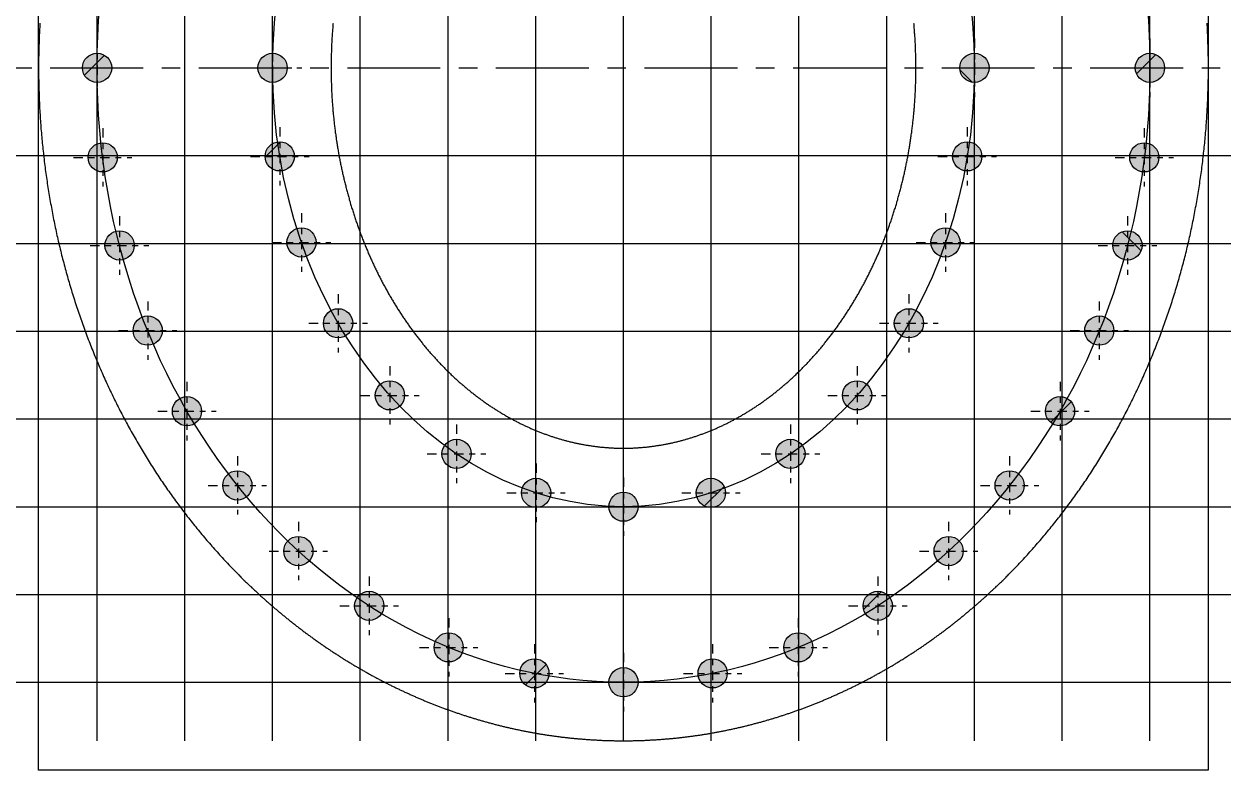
# Model space of a CAD drawing. Header units: millimetres. Extents: x 0 to 4525, y 0 to 244.
# Drawn here: x 76.75 to 97.25, y 25.5 to 38.25 of the extents above; entities that cross this region are included whole.
import ezdxf

# ---------------------------------------------------------------- set-up
doc = ezdxf.new("R2010")
doc.units = ezdxf.units.MM
doc.linetypes.add('CENTER', pattern=[50.8, 31.75, -6.35, 6.35, -6.35])
for name, color, linetype in [('pixel lines', 170, 'Continuous'), ('PixelCenter', 116, 'Continuous'), ('Pixels', 90, 'Continuous')]:
    doc.layers.add(name, color=color, linetype=linetype)
doc.layers.get('0').off()

# ---------------------------------------------------------------- blocks, each defined once
blk = doc.blocks.new('*U72')
at = {"layer": 'pixel lines'}
blk.add_line((56, -22), (56, 2), dxfattribs=at)
blk = doc.blocks.new('*U73')
at = {"layer": 'Pixels', "color": 0, "linetype": 'ByBlock', "lineweight": -2, "transparency": 16777216}
for p in [(22, 48), (23.5, 48), (25, 48), (26.5, 48), (28, 48), (29.5, 48), (31, 48), (32.5, 48), (34, 48), (35.5, 48), (37, 48), (38.5, 48), (40, 48)]:
    blk.add_blockref('*U72', p, dxfattribs=at)
blk = doc.blocks.new('Pixel')
h = blk.add_hatch(color=256)
h.paths.add_polyline_path([(0, 0.25), (0, 0), (0.25, 0, 0.414214)], flags=17)
edge = h.paths.add_edge_path()
edge.add_arc((0, 0), 0.25, 0, 360)
h = blk.add_hatch()
h.set_pattern_fill('ANSI38', color=256, style=0)
edge = h.paths.add_edge_path()
edge.add_arc((0, 0), 0.25, 0, 360)
h = blk.add_hatch(color=1)
h.paths.add_polyline_path([(0, 0.25), (0, 0), (0.25, 0, 0.414214)])
h.paths.add_polyline_path([(0, 0.25, 0.414214), (-0.25, 0), (0, 0)])
h.paths.add_polyline_path([(0, 0), (-0.25, 0, 0.414214), (0, -0.25)])
h.paths.add_polyline_path([(0.25, 0), (0, 0), (0, -0.25, 0.414214)])
at = {"layer": 'PixelCenter', "linetype": 'CENTER', "ltscale": 0.005}
for p, q in [((0, 0.5), (0, -0.5)), ((-0.5, 0), (0.5, 0))]:
    blk.add_line(p, q, dxfattribs=at)
at = {"layer": 'Pixels'}
blk.add_circle((0, 0), 0.25, dxfattribs=at)

msp = doc.modelspace()

# ---------------------------------------------------------------- linework, layer by layer
at = {"layer": 'Pixels', "color": 180, "linetype": 'CENTER', "ltscale": 0.05}
msp.add_line((1, 37.5), (129, 37.5), dxfattribs=at)
at = {"layer": 'Pixels'}
for p, q in [((1, 36), (129, 36)), ((1, 34.5), (129, 34.5)), ((1, 33), (129, 33)), ((1, 31.5), (129, 31.5)), ((1, 30), (129, 30)), ((1, 28.5), (129, 28.5)), ((1, 27), (129, 27))]:
    msp.add_line(p, q, dxfattribs=at)
msp.add_lwpolyline([(77, 49.5), (96.998, 49.5), (96.998, 25.5), (77, 25.5)], close=True, dxfattribs=at)
for points in [[(77.022, 38.266), (77.02, 38.231), (77.019, 38.196), (77.017, 38.162), (77.015, 38.127), (77.013, 38.092), (77.012, 38.057), (77.01, 38.022), (77.009, 37.988), (77.008, 37.953), (77.007, 37.918), (77.006, 37.883), (77.005, 37.848), (77.004, 37.814), (77.003, 37.779), (77.002, 37.744), (77.002, 37.709), (77.001, 37.674), (77.001, 37.639), (77, 37.605), (77, 37.57), (77, 37.535), (77, 37.5), (77, 37.465), (77, 37.43), (77, 37.395), (77.001, 37.361), (77.001, 37.326), (77.002, 37.291), (77.002, 37.256), (77.003, 37.221), (77.004, 37.186), (77.005, 37.152), (77.006, 37.117), (77.007, 37.082), (77.008, 37.047), (77.009, 37.012), (77.01, 36.978), (77.012, 36.943), (77.013, 36.908), (77.015, 36.873), (77.017, 36.838), (77.018, 36.804), (77.02, 36.769), (77.022, 36.734), (77.024, 36.699), (77.026, 36.664), (77.029, 36.63), (77.031, 36.595), (77.033, 36.56), (77.036, 36.526), (77.039, 36.491), (77.041, 36.456), (77.044, 36.421), (77.047, 36.387), (77.05, 36.352), (77.053, 36.317), (77.056, 36.283), (77.059, 36.248), (77.063, 36.213), (77.066, 36.179), (77.07, 36.144), (77.073, 36.11), (77.077, 36.075), (77.081, 36.04), (77.085, 36.006), (77.089, 35.971), (77.093, 35.937), (77.097, 35.902), (77.101, 35.868), (77.106, 35.833), (77.11, 35.799), (77.115, 35.764), (77.119, 35.73), (77.124, 35.695), (77.129, 35.661), (77.134, 35.627), (77.139, 35.592), (77.144, 35.558), (77.149, 35.523), (77.154, 35.489), (77.159, 35.455), (77.165, 35.421), (77.17, 35.386), (77.176, 35.352), (77.182, 35.318), (77.187, 35.284), (77.193, 35.249), (77.199, 35.215), (77.205, 35.181), (77.212, 35.147), (77.218, 35.113), (77.224, 35.079), (77.231, 35.045), (77.237, 35.01), (77.244, 34.976), (77.25, 34.942), (77.257, 34.908), (77.264, 34.874), (77.271, 34.841), (77.278, 34.807), (77.285, 34.773), (77.292, 34.739), (77.3, 34.705), (77.307, 34.671), (77.314, 34.637), (77.322, 34.604), (77.33, 34.57), (77.337, 34.536), (77.345, 34.502), (77.353, 34.469), (77.361, 34.435), (77.369, 34.402), (77.378, 34.368), (77.386, 34.334), (77.394, 34.301), (77.403, 34.267), (77.411, 34.234), (77.42, 34.2), (77.429, 34.167), (77.437, 34.134), (77.446, 34.1), (77.455, 34.067), (77.464, 34.034), (77.474, 34), (77.483, 33.967), (77.492, 33.934), (77.502, 33.901), (77.511, 33.868), (77.521, 33.835), (77.53, 33.801), (77.54, 33.768), (77.55, 33.735), (77.56, 33.702), (77.57, 33.669), (77.58, 33.637), (77.59, 33.604), (77.601, 33.571), (77.611, 33.538), (77.622, 33.505), (77.632, 33.473), (77.643, 33.44), (77.654, 33.407), (77.664, 33.375), (77.675, 33.342), (77.686, 33.309), (77.697, 33.277), (77.709, 33.244), (77.72, 33.212), (77.731, 33.18), (77.743, 33.147), (77.754, 33.115), (77.766, 33.083), (77.778, 33.05), (77.789, 33.018), (77.801, 32.986), (77.813, 32.954), (77.825, 32.922), (77.837, 32.89), (77.85, 32.858), (77.862, 32.826), (77.874, 32.794), (77.887, 32.762), (77.899, 32.73), (77.912, 32.698), (77.925, 32.667), (77.937, 32.635), (77.95, 32.603), (77.963, 32.572), (77.976, 32.54), (77.99, 32.509), (78.003, 32.477), (78.016, 32.446), (78.029, 32.414), (78.043, 32.383), (78.056, 32.352), (78.07, 32.32), (78.084, 32.289), (78.098, 32.258), (78.112, 32.227), (78.126, 32.196), (78.14, 32.165), (78.154, 32.134), (78.168, 32.103), (78.182, 32.072), (78.197, 32.041), (78.211, 32.011), (78.226, 31.98), (78.24, 31.949), (78.255, 31.918), (78.27, 31.888), (78.285, 31.857), (78.3, 31.827), (78.315, 31.796), (78.33, 31.766), (78.345, 31.736), (78.36, 31.705), (78.376, 31.675), (78.391, 31.645), (78.407, 31.615), (78.422, 31.585), (78.438, 31.555), (78.454, 31.525), (78.47, 31.495), (78.486, 31.465), (78.502, 31.435), (78.518, 31.406), (78.534, 31.376), (78.55, 31.346), (78.566, 31.317), (78.583, 31.287), (78.599, 31.258), (78.616, 31.228), (78.633, 31.199), (78.649, 31.17), (78.666, 31.14), (78.683, 31.111), (78.7, 31.082), (78.717, 31.053), (78.734, 31.024), (78.751, 30.995), (78.769, 30.966), (78.786, 30.937), (78.803, 30.909), (78.821, 30.88), (78.838, 30.851), (78.856, 30.823), (78.874, 30.794), (78.892, 30.766), (78.909, 30.737), (78.927, 30.709), (78.945, 30.68), (78.964, 30.652), (78.982, 30.624), (79, 30.596), (79.018, 30.568), (79.037, 30.54), (79.055, 30.512), (79.074, 30.484), (79.092, 30.456), (79.111, 30.429), (79.13, 30.401), (79.149, 30.373), (79.168, 30.346), (79.187, 30.318), (79.206, 30.291), (79.225, 30.264), (79.244, 30.236), (79.264, 30.209), (79.283, 30.182), (79.302, 30.155), (79.322, 30.128), (79.342, 30.101), (79.361, 30.074), (79.381, 30.047), (79.401, 30.02), (79.421, 29.994), (79.441, 29.967), (79.461, 29.941), (79.481, 29.914), (79.501, 29.888), (79.521, 29.861), (79.542, 29.835), (79.562, 29.809), (79.583, 29.783), (79.603, 29.757), (79.624, 29.731), (79.645, 29.705), (79.665, 29.679), (79.686, 29.653), (79.707, 29.628), (79.728, 29.602), (79.749, 29.576), (79.77, 29.551), (79.791, 29.526), (79.813, 29.5), (79.834, 29.475), (79.855, 29.45), (79.877, 29.425), (79.898, 29.4), (79.92, 29.375), (79.942, 29.35), (79.963, 29.325), (79.985, 29.3), (80.007, 29.276), (80.029, 29.251), (80.051, 29.226), (80.073, 29.202), (80.095, 29.178), (80.118, 29.153), (80.14, 29.129), (80.162, 29.105), (80.185, 29.081), (80.207, 29.057), (80.23, 29.033), (80.252, 29.009), (80.275, 28.985), (80.298, 28.962), (80.32, 28.938), (80.343, 28.915), (80.366, 28.891), (80.389, 28.868), (80.401, 28.856), (80.412, 28.845), (80.424, 28.833), (80.435, 28.821), (80.447, 28.81), (80.459, 28.798), (80.47, 28.787), (80.482, 28.775), (80.494, 28.764), (80.505, 28.752), (80.517, 28.741), (80.529, 28.729), (80.54, 28.718), (80.552, 28.707), (80.564, 28.695), (80.576, 28.684), (80.587, 28.673), (80.599, 28.661), (80.611, 28.65), (80.623, 28.639), (80.635, 28.628), (80.647, 28.616), (80.658, 28.605), (80.67, 28.594), (80.682, 28.583), (80.694, 28.572), (80.706, 28.56), (80.718, 28.549), (80.73, 28.538), (80.742, 28.527), (80.754, 28.516), (80.766, 28.505), (80.778, 28.494), (80.79, 28.483), (80.802, 28.472), (80.814, 28.461), (80.826, 28.45), (80.838, 28.439), (80.85, 28.429), (80.863, 28.418), (80.875, 28.407), (80.887, 28.396), (80.899, 28.385), (80.911, 28.375), (80.923, 28.364), (80.936, 28.353), (80.948, 28.342), (80.96, 28.332), (80.972, 28.321), (80.985, 28.31), (80.997, 28.3), (81.009, 28.289), (81.022, 28.279), (81.034, 28.268), (81.046, 28.257), (81.059, 28.247), (81.071, 28.236), (81.083, 28.226), (81.096, 28.216), (81.108, 28.205), (81.121, 28.195), (81.133, 28.184), (81.146, 28.174), (81.158, 28.164), (81.171, 28.153), (81.183, 28.143), (81.196, 28.133), (81.208, 28.122), (81.221, 28.112), (81.233, 28.102), (81.246, 28.092), (81.259, 28.082), (81.271, 28.071), (81.284, 28.061), (81.296, 28.051), (81.309, 28.041), (81.322, 28.031), (81.334, 28.021), (81.347, 28.011), (81.36, 28.001), (81.373, 27.991), (81.385, 27.981), (81.398, 27.971), (81.411, 27.961), (81.424, 27.951), (81.436, 27.942), (81.449, 27.932), (81.462, 27.922), (81.475, 27.912), (81.488, 27.902), (81.501, 27.893), (81.513, 27.883), (81.526, 27.873), (81.539, 27.863), (81.552, 27.854), (81.565, 27.844), (81.578, 27.834), (81.591, 27.825), (81.604, 27.815), (81.617, 27.806), (81.63, 27.796), (81.643, 27.787), (81.656, 27.777), (81.669, 27.768), (81.682, 27.758), (81.695, 27.749), (81.708, 27.74), (81.721, 27.73), (81.734, 27.721), (81.748, 27.711), (81.761, 27.702), (81.774, 27.693), (81.787, 27.684), (81.8, 27.674), (81.813, 27.665), (81.827, 27.656), (81.84, 27.647), (81.853, 27.638), (81.866, 27.629), (81.879, 27.62), (81.893, 27.61), (81.906, 27.601), (81.919, 27.592), (81.933, 27.583), (81.946, 27.574), (81.959, 27.565), (81.973, 27.557), (81.986, 27.548), (81.999, 27.539), (82.013, 27.53), (82.026, 27.521), (82.039, 27.512), (82.053, 27.503), (82.066, 27.495), (82.08, 27.486), (82.093, 27.477), (82.107, 27.468), (82.12, 27.46), (82.134, 27.451), (82.147, 27.443), (82.161, 27.434), (82.174, 27.425), (82.188, 27.417), (82.201, 27.408), (82.215, 27.4), (82.228, 27.391), (82.242, 27.383), (82.255, 27.374), (82.269, 27.366), (82.283, 27.358), (82.296, 27.349), (82.31, 27.341), (82.324, 27.333), (82.337, 27.324), (82.351, 27.316), (82.365, 27.308), (82.378, 27.3), (82.392, 27.291), (82.406, 27.283), (82.42, 27.275), (82.433, 27.267), (82.447, 27.259), (82.461, 27.251), (82.475, 27.243), (82.488, 27.235), (82.502, 27.227), (82.516, 27.219), (82.53, 27.211), (82.544, 27.203), (82.558, 27.195), (82.572, 27.187), (82.585, 27.179), (82.599, 27.171), (82.613, 27.164), (82.627, 27.156), (82.641, 27.148), (82.655, 27.14), (82.669, 27.133), (82.683, 27.125), (82.697, 27.117), (82.711, 27.11), (82.725, 27.102), (82.739, 27.094), (82.753, 27.087), (82.767, 27.079), (82.781, 27.072), (82.795, 27.064), (82.809, 27.057), (82.823, 27.049), (82.837, 27.042), (82.851, 27.035), (82.865, 27.027), (82.879, 27.02), (82.894, 27.013), (82.908, 27.005), (82.922, 26.998), (82.936, 26.991), (82.95, 26.984), (82.964, 26.977), (82.979, 26.969), (82.993, 26.962), (83.007, 26.955), (83.021, 26.948), (83.035, 26.941), (83.05, 26.934), (83.064, 26.927), (83.078, 26.92), (83.092, 26.913), (83.107, 26.906), (83.121, 26.899), (83.135, 26.892), (83.149, 26.885), (83.164, 26.879), (83.178, 26.872), (83.192, 26.865), (83.207, 26.858), (83.221, 26.851), (83.236, 26.845), (83.25, 26.838), (83.264, 26.831), (83.279, 26.825), (83.293, 26.818), (83.307, 26.812), (83.322, 26.805), (83.336, 26.799), (83.351, 26.792), (83.365, 26.786), (83.38, 26.779), (83.394, 26.773), (83.409, 26.766), (83.423, 26.76), (83.438, 26.754), (83.452, 26.747), (83.467, 26.741), (83.481, 26.735), (83.496, 26.728), (83.51, 26.722), (83.525, 26.716), (83.539, 26.71), (83.554, 26.704), (83.568, 26.697), (83.583, 26.691), (83.598, 26.685), (83.612, 26.679), (83.627, 26.673), (83.641, 26.667), (83.656, 26.661), (83.671, 26.655), (83.685, 26.649), (83.7, 26.644), (83.715, 26.638), (83.729, 26.632), (83.744, 26.626), (83.759, 26.62), (83.773, 26.614), (83.788, 26.609), (83.803, 26.603), (83.818, 26.597), (83.832, 26.592), (83.847, 26.586), (83.862, 26.58), (83.876, 26.575), (83.891, 26.569), (83.906, 26.564), (83.921, 26.558), (83.936, 26.553), (83.95, 26.547), (83.965, 26.542), (83.98, 26.537), (83.995, 26.531), (84.01, 26.526), (84.024, 26.52), (84.039, 26.515), (84.054, 26.51), (84.069, 26.505), (84.084, 26.499), (84.099, 26.494), (84.114, 26.489), (84.128, 26.484), (84.143, 26.479), (84.158, 26.474), (84.173, 26.469), (84.188, 26.464), (84.203, 26.459), (84.218, 26.454), (84.233, 26.449), (84.248, 26.444), (84.263, 26.439), (84.278, 26.434), (84.293, 26.429), (84.308, 26.424), (84.323, 26.42), (84.338, 26.415), (84.353, 26.41), (84.367, 26.405), (84.383, 26.401), (84.398, 26.396), (84.413, 26.391), (84.428, 26.387), (84.443, 26.382), (84.458, 26.378), (84.473, 26.373), (84.488, 26.369), (84.503, 26.364), (84.518, 26.36), (84.533, 26.355), (84.548, 26.351), (84.563, 26.346), (84.578, 26.342), (84.593, 26.338), (84.608, 26.333), (84.623, 26.329), (84.639, 26.325), (84.654, 26.321), (84.669, 26.317), (84.684, 26.312), (84.699, 26.308), (84.714, 26.304), (84.729, 26.3), (84.744, 26.296), (84.76, 26.292), (84.775, 26.288), (84.79, 26.284), (84.805, 26.28), (84.82, 26.276), (84.836, 26.272), (84.851, 26.269), (84.866, 26.265), (84.881, 26.261), (84.896, 26.257), (84.912, 26.253), (84.927, 26.25), (84.942, 26.246), (84.957, 26.242), (84.972, 26.239), (84.988, 26.235), (85.003, 26.231), (85.018, 26.228), (85.033, 26.224), (85.049, 26.221), (85.064, 26.217), (85.079, 26.214), (85.095, 26.21), (85.11, 26.207), (85.125, 26.204), (85.14, 26.2), (85.156, 26.197), (85.171, 26.194), (85.186, 26.19), (85.202, 26.187), (85.217, 26.184), (85.232, 26.181), (85.248, 26.178), (85.263, 26.175), (85.278, 26.171), (85.294, 26.168), (85.309, 26.165), (85.324, 26.162), (85.34, 26.159), (85.355, 26.156), (85.37, 26.153), (85.386, 26.151), (85.401, 26.148), (85.417, 26.145), (85.432, 26.142), (85.447, 26.139), (85.463, 26.136), (85.478, 26.134), (85.494, 26.131), (85.509, 26.128), (85.524, 26.126), (85.54, 26.123), (85.555, 26.12), (85.571, 26.118), (85.586, 26.115), (85.601, 26.113), (85.617, 26.11), (85.632, 26.108), (85.648, 26.105), (85.663, 26.103), (85.679, 26.101), (85.694, 26.098), (85.709, 26.096), (85.725, 26.094), (85.74, 26.091), (85.756, 26.089), (85.771, 26.087), (85.787, 26.085), (85.802, 26.083), (85.818, 26.08), (85.833, 26.078), (85.849, 26.076), (85.864, 26.074), (85.88, 26.072), (85.895, 26.07), (85.911, 26.068), (85.926, 26.066), (85.942, 26.064), (85.957, 26.063), (85.973, 26.061), (85.988, 26.059), (86.004, 26.057), (86.019, 26.055), (86.035, 26.054), (86.05, 26.052), (86.066, 26.05), (86.081, 26.049), (86.097, 26.047), (86.112, 26.045), (86.128, 26.044), (86.143, 26.042), (86.159, 26.041), (86.174, 26.039), (86.19, 26.038), (86.206, 26.036), (86.221, 26.035), (86.237, 26.033), (86.252, 26.032), (86.268, 26.031), (86.283, 26.03), (86.299, 26.028), (86.314, 26.027), (86.33, 26.026), (86.346, 26.025), (86.361, 26.023), (86.377, 26.022), (86.392, 26.021), (86.408, 26.02), (86.423, 26.019), (86.439, 26.018), (86.454, 26.017), (86.47, 26.016), (86.486, 26.015), (86.501, 26.014), (86.517, 26.013), (86.532, 26.013), (86.548, 26.012), (86.563, 26.011), (86.579, 26.01), (86.595, 26.009), (86.61, 26.009), (86.626, 26.008), (86.641, 26.007), (86.657, 26.007), (86.673, 26.006), (86.688, 26.006), (86.704, 26.005), (86.719, 26.005), (86.735, 26.004), (86.751, 26.004), (86.766, 26.003), (86.782, 26.003), (86.797, 26.002), (86.813, 26.002), (86.828, 26.002), (86.844, 26.001), (86.86, 26.001), (86.875, 26.001), (86.891, 26.001), (86.906, 26.001), (86.922, 26), (86.938, 26), (86.953, 26), (86.969, 26), (86.984, 26), (87, 26), (87, 26), (87.016, 26), (87.031, 26), (87.047, 26), (87.062, 26), (87.078, 26), (87.094, 26.001), (87.109, 26.001), (87.125, 26.001), (87.14, 26.001), (87.156, 26.001), (87.172, 26.002), (87.187, 26.002), (87.203, 26.002), (87.218, 26.003), (87.234, 26.003), (87.249, 26.004), (87.265, 26.004), (87.281, 26.005), (87.296, 26.005), (87.312, 26.006), (87.327, 26.006), (87.343, 26.007), (87.359, 26.007), (87.374, 26.008), (87.39, 26.009), (87.405, 26.009), (87.421, 26.01), (87.437, 26.011), (87.452, 26.012), (87.468, 26.013), (87.483, 26.013), (87.499, 26.014), (87.514, 26.015), (87.53, 26.016), (87.546, 26.017), (87.561, 26.018), (87.577, 26.019), (87.592, 26.02), (87.608, 26.021), (87.623, 26.022), (87.639, 26.024), (87.654, 26.025), (87.67, 26.026), (87.686, 26.027), (87.701, 26.028), (87.717, 26.03), (87.732, 26.031), (87.748, 26.032), (87.763, 26.034), (87.779, 26.035), (87.794, 26.036), (87.81, 26.038), (87.826, 26.039), (87.841, 26.041), (87.857, 26.042), (87.872, 26.044), (87.888, 26.045), (87.903, 26.047), (87.919, 26.049), (87.934, 26.05), (87.95, 26.052), (87.965, 26.054), (87.981, 26.055), (87.996, 26.057), (88.012, 26.059), (88.027, 26.061), (88.043, 26.063), (88.058, 26.065), (88.074, 26.066), (88.089, 26.068), (88.105, 26.07), (88.12, 26.072), (88.136, 26.074), (88.151, 26.076), (88.167, 26.078), (88.182, 26.081), (88.198, 26.083), (88.213, 26.085), (88.229, 26.087), (88.244, 26.089), (88.26, 26.091), (88.275, 26.094), (88.29, 26.096), (88.306, 26.098), (88.321, 26.101), (88.337, 26.103), (88.352, 26.105), (88.368, 26.108), (88.383, 26.11), (88.399, 26.113), (88.414, 26.115), (88.429, 26.118), (88.445, 26.12), (88.46, 26.123), (88.476, 26.126), (88.491, 26.128), (88.506, 26.131), (88.522, 26.134), (88.537, 26.136), (88.553, 26.139), (88.568, 26.142), (88.583, 26.145), (88.599, 26.148), (88.614, 26.151), (88.63, 26.153), (88.645, 26.156), (88.66, 26.159), (88.676, 26.162), (88.691, 26.165), (88.706, 26.168), (88.722, 26.171), (88.737, 26.175), (88.752, 26.178), (88.768, 26.181), (88.783, 26.184), (88.798, 26.187), (88.814, 26.19), (88.829, 26.194), (88.844, 26.197), (88.86, 26.2), (88.875, 26.204), (88.89, 26.207), (88.906, 26.21), (88.921, 26.214), (88.936, 26.217), (88.951, 26.221), (88.967, 26.224), (88.982, 26.228), (88.997, 26.231), (89.012, 26.235), (89.028, 26.238), (89.043, 26.242), (89.058, 26.246), (89.073, 26.249), (89.089, 26.253), (89.104, 26.257), (89.119, 26.261), (89.134, 26.264), (89.149, 26.268), (89.165, 26.272), (89.18, 26.276), (89.195, 26.28), (89.21, 26.284), (89.225, 26.288), (89.241, 26.292), (89.256, 26.296), (89.271, 26.3), (89.286, 26.304), (89.301, 26.308), (89.316, 26.312), (89.331, 26.316), (89.347, 26.32), (89.362, 26.325), (89.377, 26.329), (89.392, 26.333), (89.407, 26.337), (89.422, 26.342), (89.437, 26.346), (89.452, 26.35), (89.467, 26.355), (89.482, 26.359), (89.497, 26.364), (89.512, 26.368), (89.528, 26.373), (89.543, 26.377), (89.558, 26.382), (89.573, 26.386), (89.588, 26.391), (89.603, 26.396), (89.618, 26.4), (89.633, 26.405), (89.648, 26.41), (89.663, 26.414), (89.678, 26.419), (89.693, 26.424), (89.708, 26.429), (89.723, 26.434), (89.737, 26.439), (89.752, 26.443), (89.767, 26.448), (89.782, 26.453), (89.797, 26.458), (89.812, 26.463), (89.827, 26.468), (89.842, 26.473), (89.857, 26.479), (89.872, 26.484), (89.887, 26.489), (89.901, 26.494), (89.916, 26.499), (89.931, 26.504), (89.946, 26.51), (89.961, 26.515), (89.976, 26.52), (89.991, 26.526), (90.005, 26.531), (90.02, 26.536), (90.035, 26.542), (90.05, 26.547), (90.065, 26.553), (90.079, 26.558), (90.094, 26.564), (90.109, 26.569), (90.124, 26.575), (90.138, 26.58), (90.153, 26.586), (90.168, 26.592), (90.183, 26.597), (90.197, 26.603), (90.212, 26.609), (90.227, 26.614), (90.241, 26.62), (90.256, 26.626), (90.271, 26.632), (90.285, 26.638), (90.3, 26.643), (90.315, 26.649), (90.329, 26.655), (90.344, 26.661), (90.359, 26.667), (90.373, 26.673), (90.388, 26.679), (90.402, 26.685), (90.417, 26.691), (90.432, 26.697), (90.446, 26.704), (90.461, 26.71), (90.475, 26.716), (90.49, 26.722), (90.504, 26.728), (90.519, 26.735), (90.533, 26.741), (90.548, 26.747), (90.562, 26.754), (90.577, 26.76), (90.591, 26.766), (90.606, 26.773), (90.62, 26.779), (90.635, 26.786), (90.649, 26.792), (90.664, 26.799), (90.678, 26.805), (90.692, 26.812), (90.707, 26.818), (90.721, 26.825), (90.736, 26.832), (90.75, 26.838), (90.764, 26.845), (90.779, 26.852), (90.793, 26.858), (90.807, 26.865), (90.822, 26.872), (90.836, 26.879), (90.85, 26.886), (90.865, 26.892), (90.879, 26.899), (90.893, 26.906), (90.907, 26.913), (90.922, 26.92), (90.936, 26.927), (90.95, 26.934), (90.964, 26.941), (90.979, 26.948), (90.993, 26.955), (91.007, 26.962), (91.021, 26.97), (91.035, 26.977), (91.05, 26.984), (91.064, 26.991), (91.078, 26.998), (91.092, 27.006), (91.106, 27.013), (91.12, 27.02), (91.134, 27.028), (91.149, 27.035), (91.163, 27.042), (91.177, 27.05), (91.191, 27.057), (91.205, 27.065), (91.219, 27.072), (91.233, 27.08), (91.247, 27.087), (91.261, 27.095), (91.275, 27.102), (91.289, 27.11), (91.303, 27.118), (91.317, 27.125), (91.331, 27.133), (91.345, 27.141), (91.359, 27.148), (91.373, 27.156), (91.387, 27.164), (91.4, 27.172), (91.414, 27.18), (91.428, 27.187), (91.442, 27.195), (91.456, 27.203), (91.47, 27.211), (91.484, 27.219), (91.498, 27.227), (91.511, 27.235), (91.525, 27.243), (91.539, 27.251), (91.553, 27.259), (91.566, 27.267), (91.58, 27.275), (91.594, 27.283), (91.608, 27.292), (91.621, 27.3), (91.635, 27.308), (91.649, 27.316), (91.663, 27.325), (91.676, 27.333), (91.69, 27.341), (91.703, 27.349), (91.717, 27.358), (91.731, 27.366), (91.744, 27.375), (91.758, 27.383), (91.772, 27.391), (91.785, 27.4), (91.799, 27.408), (91.812, 27.417), (91.826, 27.426), (91.839, 27.434), (91.853, 27.443), (91.866, 27.451), (91.88, 27.46), (91.893, 27.469), (91.907, 27.477), (91.92, 27.486), (91.934, 27.495), (91.947, 27.503), (91.961, 27.512), (91.974, 27.521), (91.987, 27.53), (92.001, 27.539), (92.014, 27.548), (92.027, 27.557), (92.041, 27.565), (92.054, 27.574), (92.067, 27.583), (92.081, 27.592), (92.094, 27.601), (92.107, 27.61), (92.121, 27.619), (92.134, 27.629), (92.147, 27.638), (92.16, 27.647), (92.174, 27.656), (92.187, 27.665), (92.2, 27.674), (92.213, 27.684), (92.226, 27.693), (92.239, 27.702), (92.253, 27.711), (92.266, 27.721), (92.279, 27.73), (92.292, 27.739), (92.305, 27.749), (92.318, 27.758), (92.331, 27.768), (92.344, 27.777), (92.357, 27.787), (92.37, 27.796), (92.383, 27.806), (92.396, 27.815), (92.409, 27.825), (92.422, 27.834), (92.435, 27.844), (92.448, 27.854), (92.461, 27.863), (92.474, 27.873), (92.487, 27.883), (92.5, 27.892), (92.512, 27.902), (92.525, 27.912), (92.538, 27.922), (92.551, 27.931), (92.564, 27.941), (92.577, 27.951), (92.589, 27.961), (92.602, 27.971), (92.615, 27.981), (92.628, 27.991), (92.64, 28.001), (92.653, 28.011), (92.666, 28.021), (92.678, 28.031), (92.691, 28.041), (92.704, 28.051), (92.716, 28.061), (92.729, 28.071), (92.742, 28.081), (92.754, 28.092), (92.767, 28.102), (92.779, 28.112), (92.792, 28.122), (92.805, 28.132), (92.817, 28.143), (92.83, 28.153), (92.842, 28.163), (92.855, 28.174), (92.867, 28.184), (92.879, 28.195), (92.892, 28.205), (92.904, 28.215), (92.917, 28.226), (92.929, 28.236), (92.941, 28.247), (92.954, 28.257), (92.966, 28.268), (92.979, 28.278), (92.991, 28.289), (93.003, 28.3), (93.015, 28.31), (93.028, 28.321), (93.04, 28.332), (93.052, 28.342), (93.064, 28.353), (93.077, 28.364), (93.089, 28.374), (93.101, 28.385), (93.113, 28.396), (93.125, 28.407), (93.138, 28.418), (93.15, 28.428), (93.162, 28.439), (93.174, 28.45), (93.186, 28.461), (93.198, 28.472), (93.21, 28.483), (93.222, 28.494), (93.234, 28.505), (93.246, 28.516), (93.258, 28.527), (93.27, 28.538), (93.282, 28.549), (93.294, 28.56), (93.306, 28.572), (93.318, 28.583), (93.33, 28.594), (93.342, 28.605), (93.354, 28.616), (93.365, 28.627), (93.377, 28.639), (93.389, 28.65), (93.401, 28.661), (93.413, 28.673), (93.424, 28.684), (93.436, 28.695), (93.448, 28.707), (93.46, 28.718), (93.471, 28.729), (93.483, 28.741), (93.495, 28.752), (93.506, 28.764), (93.518, 28.775), (93.53, 28.787), (93.541, 28.798), (93.553, 28.81), (93.564, 28.821), (93.588, 28.845), (93.611, 28.868), (93.634, 28.891), (93.657, 28.915), (93.679, 28.938), (93.702, 28.962), (93.725, 28.986), (93.748, 29.009), (93.77, 29.033), (93.793, 29.057), (93.815, 29.081), (93.838, 29.105), (93.86, 29.129), (93.882, 29.153), (93.905, 29.178), (93.927, 29.202), (93.949, 29.227), (93.971, 29.251), (93.993, 29.276), (94.015, 29.3), (94.036, 29.325), (94.058, 29.35), (94.08, 29.375), (94.101, 29.4), (94.123, 29.425), (94.144, 29.45), (94.166, 29.475), (94.187, 29.5), (94.208, 29.526), (94.23, 29.551), (94.251, 29.577), (94.272, 29.602), (94.293, 29.628), (94.314, 29.653), (94.335, 29.679), (94.355, 29.705), (94.376, 29.731), (94.397, 29.757), (94.417, 29.783), (94.438, 29.809), (94.458, 29.835), (94.478, 29.861), (94.499, 29.888), (94.519, 29.914), (94.539, 29.941), (94.559, 29.967), (94.579, 29.994), (94.599, 30.02), (94.619, 30.047), (94.639, 30.074), (94.658, 30.101), (94.678, 30.128), (94.698, 30.155), (94.717, 30.182), (94.736, 30.209), (94.756, 30.236), (94.775, 30.264), (94.794, 30.291), (94.813, 30.318), (94.832, 30.346), (94.851, 30.373), (94.87, 30.401), (94.889, 30.429), (94.908, 30.456), (94.926, 30.484), (94.945, 30.512), (94.963, 30.54), (94.982, 30.568), (95, 30.596), (95.018, 30.624), (95.037, 30.652), (95.055, 30.68), (95.073, 30.709), (95.091, 30.737), (95.109, 30.765), (95.126, 30.794), (95.144, 30.822), (95.162, 30.851), (95.179, 30.88), (95.197, 30.908), (95.214, 30.937), (95.232, 30.966), (95.249, 30.995), (95.266, 31.024), (95.283, 31.053), (95.3, 31.082), (95.317, 31.111), (95.334, 31.14), (95.351, 31.17), (95.368, 31.199), (95.384, 31.228), (95.401, 31.258), (95.417, 31.287), (95.434, 31.317), (95.45, 31.346), (95.466, 31.376), (95.482, 31.406), (95.498, 31.435), (95.514, 31.465), (95.53, 31.495), (95.546, 31.525), (95.562, 31.555), (95.578, 31.585), (95.593, 31.615), (95.609, 31.645), (95.624, 31.675), (95.64, 31.705), (95.655, 31.736), (95.67, 31.766), (95.685, 31.796), (95.7, 31.827), (95.715, 31.857), (95.73, 31.888), (95.745, 31.918), (95.76, 31.949), (95.774, 31.98), (95.789, 32.011), (95.803, 32.041), (95.818, 32.072), (95.832, 32.103), (95.846, 32.134), (95.86, 32.165), (95.874, 32.196), (95.888, 32.227), (95.902, 32.258), (95.916, 32.289), (95.93, 32.32), (95.943, 32.352), (95.957, 32.383), (95.97, 32.414), (95.984, 32.446), (95.997, 32.477), (96.01, 32.509), (96.023, 32.54), (96.037, 32.572), (96.049, 32.603), (96.062, 32.635), (96.075, 32.667), (96.088, 32.699), (96.101, 32.73), (96.113, 32.762), (96.126, 32.794), (96.138, 32.826), (96.15, 32.858), (96.162, 32.89), (96.175, 32.922), (96.187, 32.954), (96.199, 32.986), (96.21, 33.018), (96.222, 33.05), (96.234, 33.083), (96.246, 33.115), (96.257, 33.147), (96.269, 33.18), (96.28, 33.212), (96.291, 33.244), (96.302, 33.277), (96.313, 33.309), (96.325, 33.342), (96.335, 33.375), (96.346, 33.407), (96.357, 33.44), (96.368, 33.473), (96.378, 33.505), (96.389, 33.538), (96.399, 33.571), (96.41, 33.604), (96.42, 33.637), (96.43, 33.669), (96.44, 33.702), (96.45, 33.735), (96.46, 33.768), (96.47, 33.801), (96.479, 33.834), (96.489, 33.868), (96.498, 33.901), (96.508, 33.934), (96.517, 33.967), (96.527, 34), (96.536, 34.034), (96.545, 34.067), (96.554, 34.1), (96.563, 34.134), (96.572, 34.167), (96.58, 34.2), (96.589, 34.234), (96.597, 34.267), (96.606, 34.301), (96.614, 34.334), (96.623, 34.368), (96.631, 34.401), (96.639, 34.435), (96.647, 34.469), (96.655, 34.502), (96.663, 34.536), (96.67, 34.57), (96.678, 34.604), (96.686, 34.637), (96.693, 34.671), (96.701, 34.705), (96.708, 34.739), (96.715, 34.773), (96.722, 34.807), (96.729, 34.84), (96.736, 34.874), (96.743, 34.908), (96.75, 34.942), (96.757, 34.976), (96.763, 35.01), (96.77, 35.045), (96.776, 35.079), (96.782, 35.113), (96.789, 35.147), (96.795, 35.181), (96.801, 35.215), (96.807, 35.249), (96.813, 35.284), (96.818, 35.318), (96.824, 35.352), (96.83, 35.386), (96.835, 35.421), (96.841, 35.455), (96.846, 35.489), (96.851, 35.523), (96.856, 35.558), (96.861, 35.592), (96.866, 35.627), (96.871, 35.661), (96.876, 35.695), (96.881, 35.73), (96.885, 35.764), (96.89, 35.799), (96.894, 35.833), (96.899, 35.868), (96.903, 35.902), (96.907, 35.937), (96.911, 35.971), (96.915, 36.006), (96.919, 36.04), (96.923, 36.075), (96.926, 36.11), (96.93, 36.144), (96.934, 36.179), (96.937, 36.213), (96.94, 36.248), (96.944, 36.283), (96.947, 36.317), (96.95, 36.352), (96.953, 36.387), (96.956, 36.421), (96.959, 36.456), (96.961, 36.491), (96.964, 36.526), (96.966, 36.56), (96.969, 36.595), (96.971, 36.63), (96.973, 36.664), (96.976, 36.699), (96.978, 36.734), (96.98, 36.769), (96.981, 36.804), (96.983, 36.838), (96.985, 36.873), (96.987, 36.908), (96.988, 36.943), (96.99, 36.978), (96.991, 37.012), (96.992, 37.047), (96.993, 37.082), (96.994, 37.117), (96.995, 37.152), (96.996, 37.186), (96.997, 37.221), (96.998, 37.256), (96.998, 37.291), (96.999, 37.326), (96.999, 37.361), (97, 37.395), (97, 37.43), (97, 37.465), (97, 37.5), (97, 37.535), (97, 37.57), (97, 37.605), (96.999, 37.639), (96.999, 37.674), (96.998, 37.709), (96.998, 37.744), (96.997, 37.779), (96.996, 37.814), (96.995, 37.848), (96.994, 37.883), (96.993, 37.918), (96.992, 37.953), (96.991, 37.988), (96.99, 38.022), (96.988, 38.057), (96.987, 38.092), (96.985, 38.127), (96.983, 38.162), (96.982, 38.196), (96.98, 38.231), (96.978, 38.266)], [(82.035, 38.259), (82.033, 38.238), (82.031, 38.218), (82.029, 38.197), (82.028, 38.177), (82.026, 38.157), (82.024, 38.136), (82.023, 38.116), (82.021, 38.095), (82.02, 38.075), (82.019, 38.054), (82.017, 38.034), (82.016, 38.013), (82.015, 37.993), (82.014, 37.972), (82.013, 37.952), (82.011, 37.931), (82.01, 37.911), (82.009, 37.89), (82.009, 37.87), (82.008, 37.849), (82.007, 37.829), (82.006, 37.808), (82.005, 37.788), (82.005, 37.767), (82.004, 37.747), (82.003, 37.726), (82.003, 37.706), (82.002, 37.685), (82.002, 37.664), (82.002, 37.644), (82.001, 37.623), (82.001, 37.603), (82.001, 37.582), (82.001, 37.562), (82.001, 37.541), (82, 37.521), (82, 37.5), (82, 37.479), (82.001, 37.459), (82.001, 37.438), (82.001, 37.418), (82.001, 37.397), (82.001, 37.377), (82.002, 37.356), (82.002, 37.336), (82.002, 37.315), (82.003, 37.294), (82.003, 37.274), (82.004, 37.253), (82.005, 37.233), (82.005, 37.212), (82.006, 37.192), (82.007, 37.171), (82.008, 37.151), (82.009, 37.13), (82.009, 37.11), (82.01, 37.089), (82.011, 37.069), (82.013, 37.048), (82.014, 37.028), (82.015, 37.007), (82.016, 36.987), (82.017, 36.966), (82.019, 36.946), (82.02, 36.925), (82.021, 36.905), (82.023, 36.884), (82.024, 36.864), (82.026, 36.843), (82.028, 36.823), (82.029, 36.803), (82.031, 36.782), (82.033, 36.762), (82.035, 36.741), (82.037, 36.721), (82.038, 36.7), (82.04, 36.68), (82.042, 36.66), (82.045, 36.639), (82.047, 36.619), (82.049, 36.599), (82.051, 36.578), (82.053, 36.558), (82.056, 36.538), (82.058, 36.517), (82.06, 36.497), (82.063, 36.477), (82.065, 36.457), (82.068, 36.436), (82.071, 36.416), (82.073, 36.396), (82.076, 36.376), (82.079, 36.355), (82.082, 36.335), (82.085, 36.315), (82.087, 36.295), (82.09, 36.275), (82.093, 36.254), (82.097, 36.234), (82.1, 36.214), (82.103, 36.194), (82.106, 36.174), (82.109, 36.154), (82.113, 36.134), (82.116, 36.114), (82.119, 36.094), (82.123, 36.074), (82.126, 36.054), (82.13, 36.034), (82.134, 36.014), (82.137, 35.994), (82.141, 35.974), (82.145, 35.954), (82.149, 35.934), (82.153, 35.914), (82.156, 35.894), (82.16, 35.874), (82.164, 35.854), (82.168, 35.835), (82.173, 35.815), (82.177, 35.795), (82.181, 35.775), (82.185, 35.755), (82.19, 35.736), (82.194, 35.716), (82.198, 35.696), (82.203, 35.677), (82.207, 35.657), (82.212, 35.637), (82.216, 35.618), (82.221, 35.598), (82.226, 35.578), (82.23, 35.559), (82.235, 35.539), (82.24, 35.52), (82.245, 35.5), (82.25, 35.481), (82.255, 35.461), (82.26, 35.442), (82.265, 35.422), (82.27, 35.403), (82.275, 35.384), (82.28, 35.364), (82.286, 35.345), (82.291, 35.326), (82.296, 35.306), (82.302, 35.287), (82.307, 35.268), (82.312, 35.249), (82.318, 35.23), (82.324, 35.21), (82.329, 35.191), (82.335, 35.172), (82.341, 35.153), (82.346, 35.134), (82.352, 35.115), (82.358, 35.096), (82.364, 35.077), (82.37, 35.058), (82.376, 35.039), (82.382, 35.02), (82.388, 35.001), (82.394, 34.982), (82.4, 34.963), (82.406, 34.945), (82.413, 34.926), (82.419, 34.907), (82.425, 34.888), (82.432, 34.87), (82.438, 34.851), (82.445, 34.832), (82.451, 34.814), (82.458, 34.795), (82.464, 34.777), (82.471, 34.758), (82.478, 34.74), (82.484, 34.721), (82.491, 34.703), (82.498, 34.684), (82.505, 34.666), (82.512, 34.647), (82.519, 34.629), (82.526, 34.611), (82.533, 34.593), (82.54, 34.574), (82.547, 34.556), (82.554, 34.538), (82.561, 34.52), (82.569, 34.502), (82.576, 34.484), (82.583, 34.465), (82.591, 34.447), (82.598, 34.429), (82.605, 34.412), (82.613, 34.394), (82.621, 34.376), (82.628, 34.358), (82.636, 34.34), (82.643, 34.322), (82.651, 34.304), (82.659, 34.287), (82.667, 34.269), (82.675, 34.251), (82.682, 34.234), (82.69, 34.216), (82.698, 34.199), (82.706, 34.181), (82.714, 34.164), (82.723, 34.146), (82.731, 34.129), (82.739, 34.111), (82.747, 34.094), (82.755, 34.077), (82.764, 34.059), (82.772, 34.042), (82.78, 34.025), (82.789, 34.008), (82.797, 33.991), (82.806, 33.974), (82.814, 33.956), (82.823, 33.939), (82.832, 33.922), (82.84, 33.906), (82.849, 33.889), (82.858, 33.872), (82.866, 33.855), (82.875, 33.838), (82.884, 33.821), (82.893, 33.805), (82.902, 33.788), (82.911, 33.771), (82.92, 33.755), (82.929, 33.738), (82.938, 33.722), (82.947, 33.705), (82.957, 33.689), (82.966, 33.672), (82.975, 33.656), (82.984, 33.64), (82.994, 33.623), (83.003, 33.607), (83.012, 33.591), (83.022, 33.575), (83.031, 33.559), (83.041, 33.543), (83.05, 33.527), (83.06, 33.511), (83.07, 33.495), (83.079, 33.479), (83.089, 33.463), (83.099, 33.447), (83.108, 33.431), (83.118, 33.416), (83.128, 33.4), (83.138, 33.384), (83.148, 33.369), (83.158, 33.353), (83.168, 33.338), (83.178, 33.322), (83.188, 33.307), (83.198, 33.291), (83.208, 33.276), (83.218, 33.261), (83.228, 33.245), (83.239, 33.23), (83.249, 33.215), (83.259, 33.2), (83.27, 33.185), (83.28, 33.17), (83.29, 33.155), (83.301, 33.14), (83.311, 33.125), (83.322, 33.11), (83.332, 33.095), (83.343, 33.08), (83.353, 33.065), (83.364, 33.051), (83.375, 33.036), (83.385, 33.022), (83.396, 33.007), (83.407, 32.992), (83.418, 32.978), (83.428, 32.964), (83.439, 32.949), (83.45, 32.935), (83.461, 32.921), (83.472, 32.906), (83.483, 32.892), (83.494, 32.878), (83.505, 32.864), (83.516, 32.85), (83.527, 32.836), (83.538, 32.822), (83.55, 32.808), (83.561, 32.794), (83.572, 32.78), (83.583, 32.767), (83.594, 32.753), (83.606, 32.739), (83.617, 32.726), (83.629, 32.712), (83.64, 32.698), (83.651, 32.685), (83.663, 32.671), (83.674, 32.658), (83.686, 32.645), (83.697, 32.631), (83.709, 32.618), (83.72, 32.605), (83.732, 32.592), (83.744, 32.579), (83.755, 32.566), (83.767, 32.553), (83.779, 32.54), (83.791, 32.527), (83.802, 32.514), (83.814, 32.501), (83.826, 32.489), (83.838, 32.476), (83.85, 32.463), (83.862, 32.451), (83.874, 32.438), (83.886, 32.426), (83.898, 32.413), (83.91, 32.401), (83.922, 32.388), (83.934, 32.376), (83.946, 32.364), (83.958, 32.352), (83.97, 32.339), (83.982, 32.327), (83.995, 32.315), (84.007, 32.303), (84.019, 32.291), (84.031, 32.28), (84.044, 32.268), (84.056, 32.256), (84.068, 32.244), (84.081, 32.233), (84.093, 32.221), (84.106, 32.209), (84.118, 32.198), (84.131, 32.186), (84.143, 32.175), (84.156, 32.164), (84.168, 32.152), (84.181, 32.141), (84.193, 32.13), (84.206, 32.119), (84.219, 32.108), (84.231, 32.097), (84.244, 32.086), (84.257, 32.075), (84.269, 32.064), (84.282, 32.053), (84.295, 32.042), (84.308, 32.031), (84.32, 32.021), (84.333, 32.01), (84.346, 32), (84.359, 31.989), (84.372, 31.979), (84.385, 31.968), (84.398, 31.958), (84.411, 31.948), (84.424, 31.938), (84.437, 31.927), (84.45, 31.917), (84.463, 31.907), (84.476, 31.897), (84.489, 31.887), (84.502, 31.877), (84.515, 31.867), (84.528, 31.858), (84.541, 31.848), (84.554, 31.838), (84.567, 31.829), (84.581, 31.819), (84.594, 31.81), (84.607, 31.8), (84.62, 31.791), (84.634, 31.781), (84.647, 31.772), (84.66, 31.763), (84.674, 31.754), (84.687, 31.744), (84.7, 31.735), (84.714, 31.726), (84.727, 31.717), (84.74, 31.708), (84.754, 31.7), (84.767, 31.691), (84.781, 31.682), (84.794, 31.673), (84.808, 31.665), (84.821, 31.656), (84.835, 31.648), (84.848, 31.639), (84.862, 31.631), (84.875, 31.622), (84.889, 31.614), (84.902, 31.606), (84.916, 31.598), (84.93, 31.589), (84.943, 31.581), (84.957, 31.573), (84.971, 31.565), (84.984, 31.557), (84.998, 31.549), (85.012, 31.542), (85.025, 31.534), (85.039, 31.526), (85.053, 31.519), (85.067, 31.511), (85.08, 31.503), (85.094, 31.496), (85.108, 31.488), (85.122, 31.481), (85.136, 31.474), (85.15, 31.467), (85.163, 31.459), (85.177, 31.452), (85.191, 31.445), (85.205, 31.438), (85.219, 31.431), (85.233, 31.424), (85.247, 31.417), (85.261, 31.41), (85.275, 31.404), (85.289, 31.397), (85.303, 31.39), (85.317, 31.384), (85.331, 31.377), (85.345, 31.371), (85.359, 31.364), (85.373, 31.358), (85.387, 31.352), (85.401, 31.345), (85.415, 31.339), (85.429, 31.333), (85.443, 31.327), (85.457, 31.321), (85.471, 31.315), (85.485, 31.309), (85.499, 31.303), (85.514, 31.297), (85.528, 31.291), (85.542, 31.286), (85.556, 31.28), (85.57, 31.275), (85.584, 31.269), (85.599, 31.264), (85.613, 31.258), (85.627, 31.253), (85.641, 31.247), (85.655, 31.242), (85.67, 31.237), (85.684, 31.232), (85.698, 31.227), (85.712, 31.222), (85.727, 31.217), (85.741, 31.212), (85.755, 31.207), (85.769, 31.202), (85.784, 31.198), (85.798, 31.193), (85.812, 31.188), (85.827, 31.184), (85.841, 31.179), (85.855, 31.175), (85.87, 31.17), (85.884, 31.166), (85.898, 31.162), (85.913, 31.157), (85.927, 31.153), (85.941, 31.149), (85.956, 31.145), (85.97, 31.141), (85.984, 31.137), (85.999, 31.133), (86.013, 31.129), (86.028, 31.126), (86.042, 31.122), (86.056, 31.118), (86.071, 31.115), (86.085, 31.111), (86.1, 31.108), (86.114, 31.104), (86.128, 31.101), (86.143, 31.097), (86.157, 31.094), (86.172, 31.091), (86.186, 31.088), (86.201, 31.085), (86.215, 31.082), (86.23, 31.079), (86.244, 31.076), (86.258, 31.073), (86.273, 31.07), (86.287, 31.067), (86.302, 31.064), (86.316, 31.062), (86.331, 31.059), (86.345, 31.057), (86.36, 31.054), (86.374, 31.052), (86.389, 31.049), (86.403, 31.047), (86.418, 31.045), (86.432, 31.043), (86.447, 31.04), (86.461, 31.038), (86.476, 31.036), (86.49, 31.034), (86.505, 31.032), (86.52, 31.03), (86.534, 31.029), (86.549, 31.027), (86.563, 31.025), (86.578, 31.024), (86.592, 31.022), (86.607, 31.02), (86.621, 31.019), (86.636, 31.017), (86.65, 31.016), (86.665, 31.015), (86.68, 31.014), (86.694, 31.012), (86.709, 31.011), (86.723, 31.01), (86.738, 31.009), (86.752, 31.008), (86.767, 31.007), (86.781, 31.006), (86.796, 31.005), (86.811, 31.005), (86.825, 31.004), (86.84, 31.003), (86.854, 31.003), (86.869, 31.002), (86.883, 31.002), (86.898, 31.001), (86.913, 31.001), (86.927, 31.001), (86.942, 31), (86.956, 31), (86.971, 31), (86.985, 31), (87, 31), (87, 31), (87.015, 31), (87.029, 31), (87.044, 31), (87.058, 31), (87.073, 31.001), (87.087, 31.001), (87.102, 31.001), (87.117, 31.002), (87.131, 31.002), (87.146, 31.003), (87.16, 31.003), (87.175, 31.004), (87.189, 31.005), (87.204, 31.005), (87.219, 31.006), (87.233, 31.007), (87.248, 31.008), (87.262, 31.009), (87.277, 31.01), (87.291, 31.011), (87.306, 31.012), (87.321, 31.014), (87.335, 31.015), (87.35, 31.016), (87.364, 31.017), (87.379, 31.019), (87.393, 31.02), (87.408, 31.022), (87.422, 31.024), (87.437, 31.025), (87.451, 31.027), (87.466, 31.029), (87.481, 31.03), (87.495, 31.032), (87.51, 31.034), (87.524, 31.036), (87.539, 31.038), (87.553, 31.04), (87.568, 31.043), (87.582, 31.045), (87.597, 31.047), (87.611, 31.049), (87.626, 31.052), (87.64, 31.054), (87.655, 31.057), (87.669, 31.059), (87.684, 31.062), (87.698, 31.064), (87.713, 31.067), (87.727, 31.07), (87.742, 31.073), (87.756, 31.076), (87.771, 31.079), (87.785, 31.082), (87.799, 31.085), (87.814, 31.088), (87.828, 31.091), (87.843, 31.094), (87.857, 31.097), (87.872, 31.101), (87.886, 31.104), (87.901, 31.108), (87.915, 31.111), (87.929, 31.115), (87.944, 31.118), (87.958, 31.122), (87.973, 31.126), (87.987, 31.129), (88.001, 31.133), (88.016, 31.137), (88.03, 31.141), (88.044, 31.145), (88.059, 31.149), (88.073, 31.153), (88.087, 31.157), (88.102, 31.162), (88.116, 31.166), (88.13, 31.17), (88.145, 31.175), (88.159, 31.179), (88.173, 31.184), (88.188, 31.188), (88.202, 31.193), (88.216, 31.197), (88.231, 31.202), (88.245, 31.207), (88.259, 31.212), (88.273, 31.217), (88.288, 31.222), (88.302, 31.227), (88.316, 31.232), (88.33, 31.237), (88.345, 31.242), (88.359, 31.247), (88.373, 31.253), (88.387, 31.258), (88.401, 31.263), (88.416, 31.269), (88.43, 31.274), (88.444, 31.28), (88.458, 31.286), (88.472, 31.291), (88.486, 31.297), (88.5, 31.303), (88.515, 31.309), (88.529, 31.315), (88.543, 31.321), (88.557, 31.327), (88.571, 31.333), (88.585, 31.339), (88.599, 31.345), (88.613, 31.351), (88.627, 31.358), (88.641, 31.364), (88.655, 31.37), (88.669, 31.377), (88.683, 31.383), (88.697, 31.39), (88.711, 31.397), (88.725, 31.403), (88.739, 31.41), (88.753, 31.417), (88.767, 31.424), (88.781, 31.431), (88.795, 31.438), (88.809, 31.445), (88.823, 31.452), (88.836, 31.459), (88.85, 31.466), (88.864, 31.474), (88.878, 31.481), (88.892, 31.488), (88.906, 31.496), (88.919, 31.503), (88.933, 31.511), (88.947, 31.518), (88.961, 31.526), (88.974, 31.534), (88.988, 31.542), (89.002, 31.549), (89.016, 31.557), (89.029, 31.565), (89.043, 31.573), (89.057, 31.581), (89.07, 31.589), (89.084, 31.598), (89.097, 31.606), (89.111, 31.614), (89.125, 31.622), (89.138, 31.631), (89.152, 31.639), (89.165, 31.648), (89.179, 31.656), (89.192, 31.665), (89.206, 31.673), (89.219, 31.682), (89.233, 31.691), (89.246, 31.7), (89.26, 31.709), (89.273, 31.718), (89.286, 31.727), (89.3, 31.736), (89.313, 31.745), (89.326, 31.754), (89.34, 31.763), (89.353, 31.772), (89.366, 31.782), (89.38, 31.791), (89.393, 31.8), (89.406, 31.81), (89.419, 31.819), (89.433, 31.829), (89.446, 31.839), (89.459, 31.848), (89.472, 31.858), (89.485, 31.868), (89.498, 31.878), (89.511, 31.888), (89.524, 31.897), (89.537, 31.907), (89.551, 31.918), (89.564, 31.928), (89.576, 31.938), (89.589, 31.948), (89.602, 31.958), (89.615, 31.969), (89.628, 31.979), (89.641, 31.989), (89.654, 32), (89.667, 32.011), (89.68, 32.021), (89.692, 32.032), (89.705, 32.042), (89.718, 32.053), (89.731, 32.064), (89.743, 32.075), (89.756, 32.086), (89.769, 32.097), (89.782, 32.108), (89.794, 32.119), (89.807, 32.13), (89.819, 32.141), (89.832, 32.152), (89.844, 32.164), (89.857, 32.175), (89.869, 32.186), (89.882, 32.198), (89.894, 32.209), (89.907, 32.221), (89.919, 32.233), (89.932, 32.244), (89.944, 32.256), (89.956, 32.268), (89.969, 32.279), (89.981, 32.291), (89.993, 32.303), (90.005, 32.315), (90.018, 32.327), (90.03, 32.339), (90.042, 32.351), (90.054, 32.364), (90.066, 32.376), (90.078, 32.388), (90.09, 32.4), (90.102, 32.413), (90.114, 32.425), (90.126, 32.438), (90.138, 32.45), (90.15, 32.463), (90.162, 32.476), (90.174, 32.488), (90.186, 32.501), (90.198, 32.514), (90.209, 32.527), (90.221, 32.539), (90.233, 32.552), (90.245, 32.565), (90.256, 32.578), (90.268, 32.592), (90.28, 32.605), (90.291, 32.618), (90.303, 32.631), (90.314, 32.644), (90.326, 32.658), (90.337, 32.671), (90.349, 32.685), (90.36, 32.698), (90.372, 32.712), (90.383, 32.725), (90.394, 32.739), (90.406, 32.753), (90.417, 32.766), (90.428, 32.78), (90.439, 32.794), (90.45, 32.808), (90.462, 32.822), (90.473, 32.836), (90.484, 32.85), (90.495, 32.864), (90.506, 32.878), (90.517, 32.892), (90.528, 32.906), (90.539, 32.92), (90.55, 32.935), (90.561, 32.949), (90.572, 32.963), (90.582, 32.978), (90.593, 32.992), (90.604, 33.007), (90.615, 33.021), (90.625, 33.036), (90.636, 33.051), (90.647, 33.065), (90.657, 33.08), (90.668, 33.095), (90.678, 33.11), (90.689, 33.125), (90.699, 33.14), (90.71, 33.155), (90.72, 33.17), (90.73, 33.185), (90.741, 33.2), (90.751, 33.215), (90.761, 33.23), (90.771, 33.245), (90.782, 33.261), (90.792, 33.276), (90.802, 33.291), (90.812, 33.307), (90.822, 33.322), (90.832, 33.338), (90.842, 33.353), (90.852, 33.369), (90.862, 33.384), (90.872, 33.4), (90.882, 33.416), (90.891, 33.432), (90.901, 33.447), (90.911, 33.463), (90.921, 33.479), (90.93, 33.495), (90.94, 33.511), (90.949, 33.527), (90.959, 33.543), (90.969, 33.559), (90.978, 33.575), (90.987, 33.591), (90.997, 33.607), (91.006, 33.624), (91.016, 33.64), (91.025, 33.656), (91.034, 33.673), (91.043, 33.689), (91.053, 33.705), (91.062, 33.722), (91.071, 33.738), (91.08, 33.755), (91.089, 33.772), (91.098, 33.788), (91.107, 33.805), (91.116, 33.822), (91.125, 33.838), (91.133, 33.855), (91.142, 33.872), (91.151, 33.889), (91.16, 33.906), (91.168, 33.923), (91.177, 33.94), (91.186, 33.957), (91.194, 33.974), (91.203, 33.991), (91.211, 34.008), (91.22, 34.025), (91.228, 34.042), (91.236, 34.059), (91.245, 34.077), (91.253, 34.094), (91.261, 34.111), (91.269, 34.129), (91.277, 34.146), (91.286, 34.164), (91.294, 34.181), (91.302, 34.199), (91.31, 34.216), (91.318, 34.234), (91.326, 34.251), (91.333, 34.269), (91.341, 34.287), (91.349, 34.304), (91.357, 34.322), (91.364, 34.34), (91.372, 34.358), (91.38, 34.376), (91.387, 34.393), (91.395, 34.411), (91.402, 34.429), (91.41, 34.447), (91.417, 34.465), (91.424, 34.483), (91.432, 34.501), (91.439, 34.52), (91.446, 34.538), (91.453, 34.556), (91.46, 34.574), (91.468, 34.592), (91.475, 34.611), (91.482, 34.629), (91.489, 34.647), (91.495, 34.666), (91.502, 34.684), (91.509, 34.702), (91.516, 34.721), (91.523, 34.739), (91.529, 34.758), (91.536, 34.776), (91.543, 34.795), (91.549, 34.814), (91.556, 34.832), (91.562, 34.851), (91.569, 34.87), (91.575, 34.888), (91.581, 34.907), (91.588, 34.926), (91.594, 34.945), (91.6, 34.963), (91.606, 34.982), (91.612, 35.001), (91.618, 35.02), (91.624, 35.039), (91.63, 35.058), (91.636, 35.077), (91.642, 35.096), (91.648, 35.115), (91.654, 35.134), (91.659, 35.153), (91.665, 35.172), (91.671, 35.191), (91.676, 35.21), (91.682, 35.23), (91.688, 35.249), (91.693, 35.268), (91.698, 35.287), (91.704, 35.306), (91.709, 35.326), (91.714, 35.345), (91.72, 35.364), (91.725, 35.384), (91.73, 35.403), (91.735, 35.422), (91.74, 35.442), (91.745, 35.461), (91.75, 35.481), (91.755, 35.5), (91.76, 35.52), (91.765, 35.539), (91.769, 35.559), (91.774, 35.578), (91.779, 35.598), (91.783, 35.618), (91.788, 35.637), (91.793, 35.657), (91.797, 35.677), (91.802, 35.696), (91.806, 35.716), (91.81, 35.736), (91.815, 35.755), (91.819, 35.775), (91.823, 35.795), (91.827, 35.815), (91.831, 35.835), (91.835, 35.854), (91.839, 35.874), (91.843, 35.894), (91.847, 35.914), (91.851, 35.934), (91.855, 35.954), (91.859, 35.974), (91.862, 35.994), (91.866, 36.014), (91.87, 36.034), (91.873, 36.054), (91.877, 36.074), (91.88, 36.094), (91.884, 36.114), (91.887, 36.134), (91.89, 36.154), (91.894, 36.174), (91.897, 36.194), (91.9, 36.214), (91.903, 36.234), (91.906, 36.254), (91.909, 36.275), (91.912, 36.295), (91.915, 36.315), (91.918, 36.335), (91.921, 36.355), (91.924, 36.376), (91.927, 36.396), (91.929, 36.416), (91.932, 36.436), (91.935, 36.457), (91.937, 36.477), (91.94, 36.497), (91.942, 36.517), (91.944, 36.538), (91.947, 36.558), (91.949, 36.578), (91.951, 36.599), (91.953, 36.619), (91.956, 36.639), (91.958, 36.66), (91.96, 36.68), (91.962, 36.7), (91.964, 36.721), (91.966, 36.741), (91.967, 36.762), (91.969, 36.782), (91.971, 36.803), (91.973, 36.823), (91.974, 36.843), (91.976, 36.864), (91.977, 36.884), (91.979, 36.905), (91.98, 36.925), (91.982, 36.946), (91.983, 36.966), (91.984, 36.987), (91.985, 37.007), (91.987, 37.028), (91.988, 37.048), (91.989, 37.069), (91.99, 37.089), (91.991, 37.11), (91.992, 37.13), (91.993, 37.151), (91.993, 37.171), (91.994, 37.192), (91.995, 37.212), (91.996, 37.233), (91.996, 37.253), (91.997, 37.274), (91.997, 37.294), (91.998, 37.315), (91.998, 37.336), (91.999, 37.356), (91.999, 37.377), (91.999, 37.397), (91.999, 37.418), (92, 37.438), (92, 37.459), (92, 37.479), (92, 37.5), (92, 37.521), (92, 37.541), (91.999, 37.562), (91.999, 37.582), (91.999, 37.603), (91.999, 37.623), (91.998, 37.644), (91.998, 37.664), (91.998, 37.685), (91.997, 37.705), (91.997, 37.726), (91.996, 37.747), (91.995, 37.767), (91.995, 37.788), (91.994, 37.808), (91.993, 37.829), (91.992, 37.849), (91.991, 37.87), (91.99, 37.89), (91.99, 37.911), (91.988, 37.931), (91.987, 37.952), (91.986, 37.972), (91.985, 37.993), (91.984, 38.013), (91.983, 38.034), (91.981, 38.054), (91.98, 38.075), (91.978, 38.095), (91.977, 38.116), (91.975, 38.136), (91.974, 38.157), (91.972, 38.177), (91.97, 38.197), (91.969, 38.218), (91.967, 38.238), (91.965, 38.259)]]:
    msp.add_lwpolyline(points, dxfattribs=at)
for major_axis, ratio in [((0, -10.5), 0.857143), ((0, -7.5), 0.8)]:
    msp.add_ellipse((87, 37.5), major_axis=major_axis, ratio=ratio, dxfattribs=at)

# ---------------------------------------------------------------- block references
for name, p in [('*U73', (0, 0)), ('Pixel', (78, 37.5)), ('Pixel', (81, 37.5)), ('Pixel', (93, 37.5)), ('Pixel', (96, 37.5)), ('Pixel', (78.096, 35.97)), ('Pixel', (81.123, 35.987)), ('Pixel', (92.877, 35.987)), ('Pixel', (95.904, 35.97)), ('Pixel', (78.384, 34.465)), ('Pixel', (81.495, 34.516)), ('Pixel', (92.505, 34.516)), ('Pixel', (95.616, 34.465)), ('Pixel', (82.121, 33.134)), ('Pixel', (91.879, 33.134)), ('Pixel', (78.865, 33.009)), ('Pixel', (95.135, 33.009)), ('Pixel', (83.006, 31.903)), ('Pixel', (90.994, 31.903)), ('Pixel', (79.537, 31.632)), ('Pixel', (94.463, 31.632)), ('Pixel', (84.146, 30.903)), ('Pixel', (89.854, 30.903)), ('Pixel', (80.398, 30.364)), ('Pixel', (93.602, 30.364)), ('Pixel', (85.505, 30.236)), ('Pixel', (88.495, 30.236)), ('Pixel', (87, 30)), ('Pixel', (81.441, 29.242)), ('Pixel', (92.559, 29.242)), ('Pixel', (82.653, 28.306)), ('Pixel', (91.347, 28.306)), ('Pixel', (84.011, 27.596)), ('Pixel', (89.989, 27.596)), ('Pixel', (85.476, 27.152)), ('Pixel', (87, 27)), ('Pixel', (88.524, 27.152))]:
    msp.add_blockref(name, p, dxfattribs=at)

doc.saveas('drawing.dxf')
